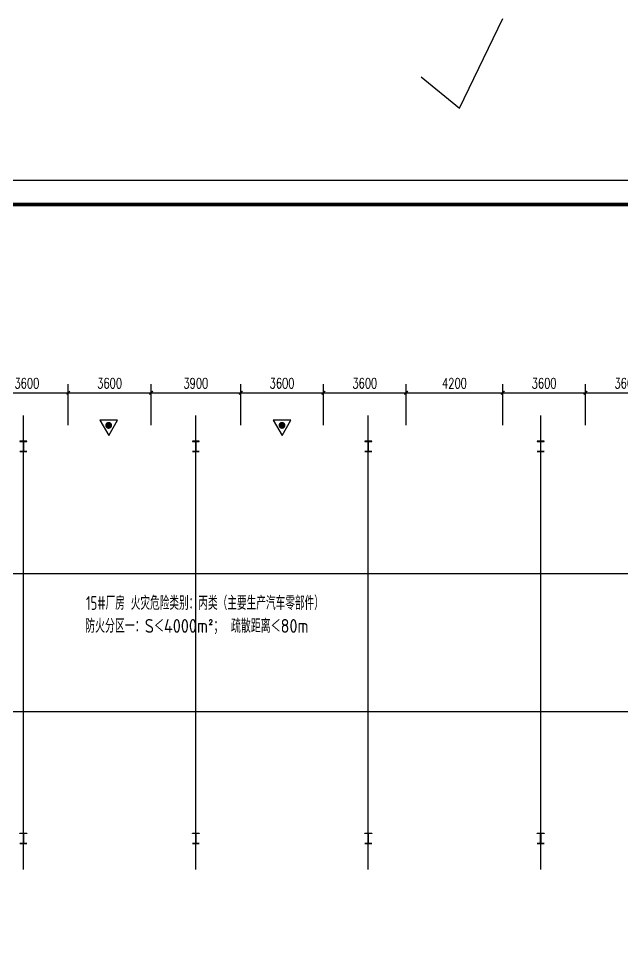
# Model space of a CAD drawing. Extents: x 177291 to 1288761, y 177638 to 322898.
# Drawn here: x 347757 to 374035, y 281823 to 321965 of the extents above; entities that cross this region are included whole.
import ezdxf
from ezdxf.enums import TextEntityAlignment as Align

# ---------------------------------------------------------------- set-up
doc = ezdxf.new("R2010")
doc.units = 0
doc.header["$LTSCALE"] = 1000
for name, color, linetype in [('DOTE', 1, 'Continuous'), ('GZ', 50, 'Continuous'), ('Gzd', 1, 'Continuous'), ('PUB_DIM', 3, 'Continuous'), ('PUB_TITLE', 4, 'Continuous'), ('REIN', 1, 'Continuous'), ('TEXT', 7, 'Continuous')]:
    doc.layers.add(name, color=color, linetype=linetype)
doc.styles.add('_TCH_DIM_T3', font='SIMPLEX', dxfattribs={"width": 0.705882, "bigfont": 'GBCBIG'})
doc.styles.get("Standard").update_dxf_attribs({"font": 'gbenor.shx', "bigfont": 'gbcbig.shx'})
doc.styles.add('TSSD_Norm', font='tssdeng.shx', dxfattribs={"bigfont": 'hztxt.shx'})
doc.dimstyles.new('_TCH_ARCH&&150', dxfattribs={"dimtxt": 446.25, "dimasz": 150, "dimexe": 375, "dimexo": 450, "dimgap": 189.375, "dimtad": 1, "dimdec": 0, "dimzin": 0, "dimdsep": 46, "dimtxsty": '_TCH_DIM_T3', "dimblk": 'ARCHTICK', "dimcen": 0.09, "dimclrd": 3, "dimclre": 3, "dimclrt": 7, "dimazin": 2, "dimtfac": 1, "dimtdec": 0, "dimtix": 1, "dimtmove": 2, "dimatfit": 3, "dimfxl": 1, "dimtolj": 1, "dimtzin": 0, "dimarcsym": 0})

# ---------------------------------------------------------------- blocks, each defined once
blk = doc.blocks.new('_ArchTick')
at = {"color": 0, "linetype": 'ByBlock', "const_width": 0.4}
blk.add_lwpolyline([(-0.5, -0.5), (0.5, 0.5)], dxfattribs=at)
blk = doc.blocks.new('*D1683')
at = {"layer": 'Defpoints', "color": 0, "transparency": 16777216}
for p in [(349924, 305688), (346324, 303830), (349924, 303830)]:
    blk.add_point(p, dxfattribs=at)
at = {"layer": 'PUB_DIM', "color": 3, "lineweight": -2, "transparency": 16777216}
for p, q in [((346324, 304280), (346324, 306063)), ((349924, 304280), (349924, 306063)), ((346324, 305688), (349924, 305688))]:
    blk.add_line(p, q, dxfattribs=at)
at = {"layer": 'PUB_DIM', "color": 3, "lineweight": -2, "transparency": 16777216, "xscale": 150, "yscale": 150, "zscale": 150, "rotation": 180}
blk.add_blockref('_ArchTick', (346324, 305688), dxfattribs=at)
at = {"layer": 'PUB_DIM', "color": 3, "lineweight": -2, "transparency": 16777216, "xscale": 150, "yscale": 150, "zscale": 150}
blk.add_blockref('_ArchTick', (349924, 305688), dxfattribs=at)
at = {"layer": 'PUB_DIM', "color": 7, "transparency": 16777216, "insert": (348124, 306101), "char_height": 446.2, "attachment_point": 5, "style": '_TCH_DIM_T3'}
blk.add_mtext('\\A1;3600', dxfattribs=at)
blk = doc.blocks.new('*D1684')
at = {"layer": 'Defpoints', "color": 0, "transparency": 16777216}
for p in [(353524, 305688), (349924, 303830), (353524, 303830)]:
    blk.add_point(p, dxfattribs=at)
at = {"layer": 'PUB_DIM', "color": 3, "lineweight": -2, "transparency": 16777216}
for p, q in [((349924, 304280), (349924, 306063)), ((353524, 304280), (353524, 306063)), ((349924, 305688), (353524, 305688))]:
    blk.add_line(p, q, dxfattribs=at)
at = {"layer": 'PUB_DIM', "color": 3, "lineweight": -2, "transparency": 16777216, "xscale": 150, "yscale": 150, "zscale": 150, "rotation": 180}
blk.add_blockref('_ArchTick', (349924, 305688), dxfattribs=at)
at = {"layer": 'PUB_DIM', "color": 3, "lineweight": -2, "transparency": 16777216, "xscale": 150, "yscale": 150, "zscale": 150}
blk.add_blockref('_ArchTick', (353524, 305688), dxfattribs=at)
at = {"layer": 'PUB_DIM', "color": 7, "transparency": 16777216, "insert": (351724, 306101), "char_height": 446.2, "attachment_point": 5, "style": '_TCH_DIM_T3'}
blk.add_mtext('\\A1;3600', dxfattribs=at)
blk = doc.blocks.new('*D1685')
at = {"layer": 'Defpoints', "color": 0, "transparency": 16777216}
for p in [(357424, 305688), (353524, 303830), (357424, 303830)]:
    blk.add_point(p, dxfattribs=at)
at = {"layer": 'PUB_DIM', "color": 3, "lineweight": -2, "transparency": 16777216}
for p, q in [((353524, 304280), (353524, 306063)), ((357424, 304280), (357424, 306063)), ((353524, 305688), (357424, 305688))]:
    blk.add_line(p, q, dxfattribs=at)
at = {"layer": 'PUB_DIM', "color": 3, "lineweight": -2, "transparency": 16777216, "xscale": 150, "yscale": 150, "zscale": 150, "rotation": 180}
blk.add_blockref('_ArchTick', (353524, 305688), dxfattribs=at)
at = {"layer": 'PUB_DIM', "color": 3, "lineweight": -2, "transparency": 16777216, "xscale": 150, "yscale": 150, "zscale": 150}
blk.add_blockref('_ArchTick', (357424, 305688), dxfattribs=at)
at = {"layer": 'PUB_DIM', "color": 7, "transparency": 16777216, "insert": (355474, 306101), "char_height": 446.2, "attachment_point": 5, "style": '_TCH_DIM_T3'}
blk.add_mtext('\\A1;3900', dxfattribs=at)
blk = doc.blocks.new('*D1686')
at = {"layer": 'Defpoints', "color": 0, "transparency": 16777216}
for p in [(361024, 305688), (357424, 303830), (361024, 303830)]:
    blk.add_point(p, dxfattribs=at)
at = {"layer": 'PUB_DIM', "color": 3, "lineweight": -2, "transparency": 16777216}
for p, q in [((357424, 304280), (357424, 306063)), ((361024, 304280), (361024, 306063)), ((357424, 305688), (361024, 305688))]:
    blk.add_line(p, q, dxfattribs=at)
at = {"layer": 'PUB_DIM', "color": 3, "lineweight": -2, "transparency": 16777216, "xscale": 150, "yscale": 150, "zscale": 150, "rotation": 180}
blk.add_blockref('_ArchTick', (357424, 305688), dxfattribs=at)
at = {"layer": 'PUB_DIM', "color": 3, "lineweight": -2, "transparency": 16777216, "xscale": 150, "yscale": 150, "zscale": 150}
blk.add_blockref('_ArchTick', (361024, 305688), dxfattribs=at)
at = {"layer": 'PUB_DIM', "color": 7, "transparency": 16777216, "insert": (359224, 306101), "char_height": 446.2, "attachment_point": 5, "style": '_TCH_DIM_T3'}
blk.add_mtext('\\A1;3600', dxfattribs=at)
blk = doc.blocks.new('*D1687')
at = {"layer": 'Defpoints', "color": 0, "transparency": 16777216}
for p in [(364624, 305688), (361024, 303830), (364624, 303830)]:
    blk.add_point(p, dxfattribs=at)
at = {"layer": 'PUB_DIM', "color": 3, "lineweight": -2, "transparency": 16777216}
for p, q in [((361024, 304280), (361024, 306063)), ((364624, 304280), (364624, 306063)), ((361024, 305688), (364624, 305688))]:
    blk.add_line(p, q, dxfattribs=at)
at = {"layer": 'PUB_DIM', "color": 3, "lineweight": -2, "transparency": 16777216, "xscale": 150, "yscale": 150, "zscale": 150, "rotation": 180}
blk.add_blockref('_ArchTick', (361024, 305688), dxfattribs=at)
at = {"layer": 'PUB_DIM', "color": 3, "lineweight": -2, "transparency": 16777216, "xscale": 150, "yscale": 150, "zscale": 150}
blk.add_blockref('_ArchTick', (364624, 305688), dxfattribs=at)
at = {"layer": 'PUB_DIM', "color": 7, "transparency": 16777216, "insert": (362824, 306101), "char_height": 446.2, "attachment_point": 5, "style": '_TCH_DIM_T3'}
blk.add_mtext('\\A1;3600', dxfattribs=at)
blk = doc.blocks.new('*D1688')
at = {"layer": 'Defpoints', "color": 0, "transparency": 16777216}
for p in [(368824, 305688), (364624, 303830), (368824, 303830)]:
    blk.add_point(p, dxfattribs=at)
at = {"layer": 'PUB_DIM', "color": 3, "lineweight": -2, "transparency": 16777216}
for p, q in [((364624, 304280), (364624, 306063)), ((368824, 304280), (368824, 306063)), ((364624, 305688), (368824, 305688))]:
    blk.add_line(p, q, dxfattribs=at)
at = {"layer": 'PUB_DIM', "color": 3, "lineweight": -2, "transparency": 16777216, "xscale": 150, "yscale": 150, "zscale": 150, "rotation": 180}
blk.add_blockref('_ArchTick', (364624, 305688), dxfattribs=at)
at = {"layer": 'PUB_DIM', "color": 3, "lineweight": -2, "transparency": 16777216, "xscale": 150, "yscale": 150, "zscale": 150}
blk.add_blockref('_ArchTick', (368824, 305688), dxfattribs=at)
at = {"layer": 'PUB_DIM', "color": 7, "transparency": 16777216, "insert": (366724, 306101), "char_height": 446.2, "attachment_point": 5, "style": '_TCH_DIM_T3'}
blk.add_mtext('\\A1;4200', dxfattribs=at)
blk = doc.blocks.new('*D1689')
at = {"layer": 'Defpoints', "color": 0, "transparency": 16777216}
for p in [(372424, 305688), (368824, 303830), (372424, 303830)]:
    blk.add_point(p, dxfattribs=at)
at = {"layer": 'PUB_DIM', "color": 3, "lineweight": -2, "transparency": 16777216}
for p, q in [((368824, 304280), (368824, 306063)), ((372424, 304280), (372424, 306063)), ((368824, 305688), (372424, 305688))]:
    blk.add_line(p, q, dxfattribs=at)
at = {"layer": 'PUB_DIM', "color": 3, "lineweight": -2, "transparency": 16777216, "xscale": 150, "yscale": 150, "zscale": 150, "rotation": 180}
blk.add_blockref('_ArchTick', (368824, 305688), dxfattribs=at)
at = {"layer": 'PUB_DIM', "color": 3, "lineweight": -2, "transparency": 16777216, "xscale": 150, "yscale": 150, "zscale": 150}
blk.add_blockref('_ArchTick', (372424, 305688), dxfattribs=at)
at = {"layer": 'PUB_DIM', "color": 7, "transparency": 16777216, "insert": (370624, 306101), "char_height": 446.2, "attachment_point": 5, "style": '_TCH_DIM_T3'}
blk.add_mtext('\\A1;3600', dxfattribs=at)
blk = doc.blocks.new('*D1690')
at = {"layer": 'Defpoints', "color": 0, "transparency": 16777216}
for p in [(376024, 305688), (372424, 303830), (376024, 303830)]:
    blk.add_point(p, dxfattribs=at)
at = {"layer": 'PUB_DIM', "color": 3, "lineweight": -2, "transparency": 16777216}
for p, q in [((372424, 304280), (372424, 306063)), ((376024, 304280), (376024, 306063)), ((372424, 305688), (376024, 305688))]:
    blk.add_line(p, q, dxfattribs=at)
at = {"layer": 'PUB_DIM', "color": 3, "lineweight": -2, "transparency": 16777216, "xscale": 150, "yscale": 150, "zscale": 150, "rotation": 180}
blk.add_blockref('_ArchTick', (372424, 305688), dxfattribs=at)
at = {"layer": 'PUB_DIM', "color": 3, "lineweight": -2, "transparency": 16777216, "xscale": 150, "yscale": 150, "zscale": 150}
blk.add_blockref('_ArchTick', (376024, 305688), dxfattribs=at)
at = {"layer": 'PUB_DIM', "color": 7, "transparency": 16777216, "insert": (374224, 306101), "char_height": 446.2, "attachment_point": 5, "style": '_TCH_DIM_T3'}
blk.add_mtext('\\A1;3600', dxfattribs=at)

msp = doc.modelspace()

# ---------------------------------------------------------------- linework, layer by layer
for p, q in [((366944.25, 318058.5), (368820.54, 321964.92)), ((365282.3, 319425.75), (366944.25, 318058.5))]:
    msp.add_line(p, q)
at = {"layer": 'DOTE'}
for p, q in [((347973.62, 284955.42), (347973.62, 304705.42)), ((355473.62, 284955.42), (355473.62, 304705.42)), ((362973.62, 284955.42), (362973.62, 304705.42)), ((370473.62, 284955.42), (370473.62, 304705.42)), ((324598.62, 297830.42), (387073.62, 297830.42)), ((324598.62, 291830.42), (387073.62, 291830.42))]:
    msp.add_line(p, q, dxfattribs=at)
at = {"layer": 'GZ'}
for points in [[(347823.62, 303130.42), (348123.62, 303130.42), (348123.62, 303140.42), (347980.47, 303140.42), (347976.62, 303145.42), (347976.62, 303565.78), (347980.47, 303570.42), (348123.62, 303570.42), (348123.62, 303580.42), (347823.62, 303580.42), (347823.62, 303570.42), (347966.62, 303570.42), (347970.62, 303565.94), (347970.62, 303145.42), (347966.62, 303140.42), (347823.62, 303140.42), (347823.62, 303130.42)], [(355323.62, 303130.42), (355623.62, 303130.42), (355623.62, 303140.42), (355480.47, 303140.42), (355476.62, 303145.42), (355476.62, 303565.78), (355480.47, 303570.42), (355623.62, 303570.42), (355623.62, 303580.42), (355323.62, 303580.42), (355323.62, 303570.42), (355466.62, 303570.42), (355470.62, 303565.94), (355470.62, 303145.42), (355466.62, 303140.42), (355323.62, 303140.42), (355323.62, 303130.42)], [(362823.62, 303130.42), (363123.62, 303130.42), (363123.62, 303140.42), (362980.47, 303140.42), (362976.62, 303145.42), (362976.62, 303565.78), (362980.47, 303570.42), (363123.62, 303570.42), (363123.62, 303580.42), (362823.62, 303580.42), (362823.62, 303570.42), (362966.62, 303570.42), (362970.62, 303565.94), (362970.62, 303145.42), (362966.62, 303140.42), (362823.62, 303140.42), (362823.62, 303130.42)], [(370323.62, 303130.42), (370623.62, 303130.42), (370623.62, 303140.42), (370480.47, 303140.42), (370476.62, 303145.42), (370476.62, 303565.78), (370480.47, 303570.42), (370623.62, 303570.42), (370623.62, 303580.42), (370323.62, 303580.42), (370323.62, 303570.42), (370466.62, 303570.42), (370470.62, 303565.94), (370470.62, 303145.42), (370466.62, 303140.42), (370323.62, 303140.42), (370323.62, 303130.42)], [(347823.62, 286530.42), (348123.62, 286530.42), (348123.62, 286520.42), (347980.47, 286520.42), (347976.62, 286515.42), (347976.62, 286095.07), (347980.47, 286090.42), (348123.62, 286090.42), (348123.62, 286080.42), (347823.62, 286080.42), (347823.62, 286090.42), (347966.62, 286090.42), (347970.62, 286094.91), (347970.62, 286515.42), (347966.62, 286520.42), (347823.62, 286520.42), (347823.62, 286530.42)], [(355323.62, 286530.42), (355623.62, 286530.42), (355623.62, 286520.42), (355480.47, 286520.42), (355476.62, 286515.42), (355476.62, 286095.07), (355480.47, 286090.42), (355623.62, 286090.42), (355623.62, 286080.42), (355323.62, 286080.42), (355323.62, 286090.42), (355466.62, 286090.42), (355470.62, 286094.91), (355470.62, 286515.42), (355466.62, 286520.42), (355323.62, 286520.42), (355323.62, 286530.42)], [(362823.62, 286530.42), (363123.62, 286530.42), (363123.62, 286520.42), (362980.47, 286520.42), (362976.62, 286515.42), (362976.62, 286095.07), (362980.47, 286090.42), (363123.62, 286090.42), (363123.62, 286080.42), (362823.62, 286080.42), (362823.62, 286090.42), (362966.62, 286090.42), (362970.62, 286094.91), (362970.62, 286515.42), (362966.62, 286520.42), (362823.62, 286520.42), (362823.62, 286530.42)], [(370323.62, 286530.42), (370623.62, 286530.42), (370623.62, 286520.42), (370480.47, 286520.42), (370476.62, 286515.42), (370476.62, 286095.07), (370480.47, 286090.42), (370623.62, 286090.42), (370623.62, 286080.42), (370323.62, 286080.42), (370323.62, 286090.42), (370466.62, 286090.42), (370470.62, 286094.91), (370470.62, 286515.42), (370466.62, 286520.42), (370323.62, 286520.42), (370323.62, 286530.42)]]:
    msp.add_lwpolyline(points, close=True, dxfattribs=at)
at = {"layer": 'Gzd'}
for points in [[(351682.87, 303830.42), (352070.1, 304501.13), (351295.63, 304501.13)], [(359223.62, 303830.42), (359610.85, 304501.13), (358836.39, 304501.13)]]:
    msp.add_lwpolyline(points, close=True, dxfattribs=at)
at = {"layer": 'PUB_TITLE'}
msp.add_lwpolyline([(315143.6, 314928.34), (404340.97, 314928.34), (404340.97, 251928.06), (315143.6, 251928.06)], close=True, dxfattribs=at)
at = {"layer": 'PUB_TITLE', "const_width": 159.09}
msp.add_lwpolyline([(317795.12, 252988.67), (317795.12, 313867.73), (403280.36, 313867.73), (403280.36, 252988.67)], close=True, dxfattribs=at)
at = {"layer": 'REIN', "const_width": 150}
for points in [[(351756.02, 304268.33, 1), (351606.02, 304268.33, 1)], [(359296.77, 304268.33, 1), (359146.77, 304268.33, 1)]]:
    msp.add_lwpolyline(points, format="xyb", close=True, dxfattribs=at)

# ---------------------------------------------------------------- texts
at = {"layer": 'TEXT', "style": 'TSSD_Norm', "width": 0.7}
msp.add_text('15#厂房 火灾危险类别：丙类（主要生产汽车零部件）', height=600, dxfattribs=at).set_placement((355868.89, 296545.07), align=Align.MIDDLE_CENTER)
at = {"layer": 'TEXT'}
msp.add_text('防火分区一：S＜4000m²； 疏散距离＜80m', height=600, dxfattribs=at).set_placement((355517.56, 295548.03), align=Align.MIDDLE_CENTER)

# ---------------------------------------------------------------- dimensions: what is measured, and where the dimension line sits
at = {"layer": 'PUB_DIM'}
for p1, p2, picture, middle in [((346323.62, 303830.42), (349923.62, 303830.42), '*D1683', (348123.62, 306100.71)), ((349923.62, 303830.42), (353523.62, 303830.42), '*D1684', (351723.62, 306100.71)), ((353523.62, 303830.42), (357423.62, 303830.42), '*D1685', (355473.62, 306100.71)), ((357423.62, 303830.42), (361023.62, 303830.42), '*D1686', (359223.62, 306100.71)), ((361023.62, 303830.42), (364623.62, 303830.42), '*D1687', (362823.62, 306100.71)), ((364623.62, 303830.42), (368823.62, 303830.42), '*D1688', (366723.62, 306100.71)), ((368823.62, 303830.42), (372423.62, 303830.42), '*D1689', (370623.62, 306100.71)), ((372423.62, 303830.42), (376023.62, 303830.42), '*D1690', (374223.62, 306100.71))]:
    dim = msp.add_aligned_dim(p1=p1, p2=p2, distance=1857.79, dimstyle='_TCH_ARCH&&150', dxfattribs=at)
    dim.commit()
    dim.dimension.update_dxf_attribs({"geometry": picture, "text_midpoint": middle})

doc.saveas('drawing.dxf')
